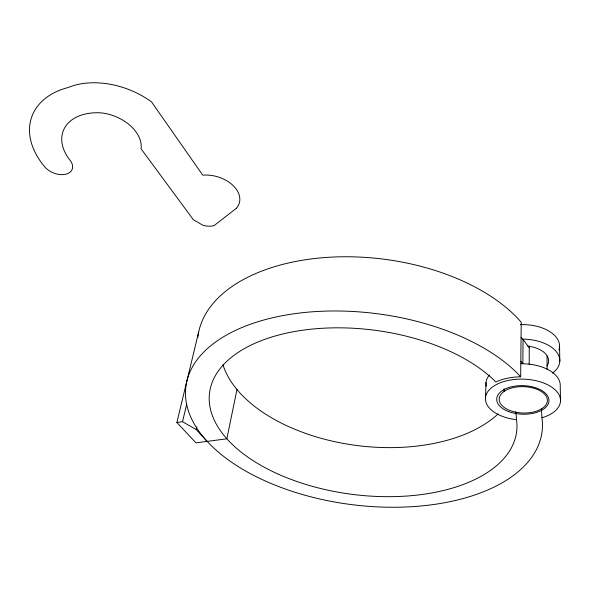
<?xml version="1.0" encoding="UTF-8"?>
<svg xmlns="http://www.w3.org/2000/svg" width="590" height="590" viewBox="0 0 590 590"><rect width="100%" height="100%" fill="white"/><g stroke="black" fill="none" stroke-linecap="round" stroke-linejoin="round"><path stroke-width="0.89" d="M529.186 364.318L529.26 346.042M521.066 337.31L523.057 339.516L522.858 363.433L520.823 361.242M515.822 411.754L516.914 423.694A154.772 82.821 7.2 0 1 295.62 481.064L287.913 478.195A154.772 82.821 7.2 0 1 251.709 344.789A154.772 82.821 7.2 0 1 493.69 379.879L495.799 382.047L497.599 381.199A41.33 22.59 1.9 0 1 517.666 376.899L520.668 376.818L521.213 322.273L517.467 318.069A173.217 99.452 6.9 0 0 328.94 257.269A173.217 99.452 6.9 0 0 197.82 337.414M504.089 391.421L504.148 388.699M485.504 397.594L486.013 382.497M236.966 389.489L226.848 438.812L195.954 442.854L176.882 422.484L198.653 332.111M207.097 441.401L196.227 429.594L196.839 426.909M176.882 422.484L182.531 421.688L186.72 404.039M520.668 376.818L516.774 372.688A179.537 96.288 7.2 0 0 222.909 337.156A179.537 96.288 7.2 0 0 312.383 497.208A179.537 96.288 7.2 0 0 541.967 417.764L544.865 416.835A37.554 20.525 1.9 0 0 547.749 384.798A37.554 20.525 1.9 0 0 489.914 389.171A37.554 20.525 1.9 0 0 513.116 419.239L516.464 419.579M182.531 421.688L196.227 429.594M523.057 339.516L529.252 347.805M541.967 417.764L541.391 408.627M559.563 346.765L559.814 361.257M560.5 401.067L560.235 385.764A37.163 20.702 1.7 0 0 520.948 363.742M547.026 355.962L547.137 369.465M498.159 413.878A149.336 85.572 6.9 0 1 303.142 432.522L295.693 429.631A149.336 85.572 6.9 0 1 222.946 364.709M520.483 324.64A36.167 21.129 1.1 0 1 558.981 350.018M527.807 346.116A25.436 14.603 1.3 0 1 546.908 366.014M522.924 339.139A36.536 20.982 1.3 0 1 555.883 351.161A36.536 20.982 1.3 0 1 552.528 373.168M486.241 386.303A37.163 20.702 1.7 0 1 489.317 375.159M236.354 208.314L214.089 225.609A16.004 10.502 15 0 1 206.102 225.963L203.1 225.351L193.402 219.775L141.054 148.798A36.72 24.684 21.4 0 0 100.72 112.845A50.106 33.475 20.9 0 0 68.462 158.194L70.756 161.218A16.129 10.318 22.2 0 1 65.438 174.308A16.129 10.318 22.2 0 1 44.693 166.815A82.917 55.46 21 0 1 30.407 121.562A85.941 57.532 20.9 0 1 68.226 87.504A70.225 47.547 21.4 0 1 151.549 101.9L202.724 175.156A28.873 19.382 15.3 0 1 233.316 185.754A28.873 19.382 15.3 0 1 236.354 208.314M504.45 391.155L503.167 392.092A24.124 13.187 1.9 0 0 512.032 411.23A24.124 13.187 1.9 0 0 545.617 405.308A24.124 13.187 1.9 0 0 530.115 387.335L527.976 386.996A24.124 13.187 1.9 0 0 504.45 391.155M508.558 411.562A26.144 14.285 1.9 0 0 548.936 401.303A26.144 14.285 1.9 0 0 511.029 386.907A26.144 14.285 1.9 0 0 508.558 411.562"/></g></svg>
